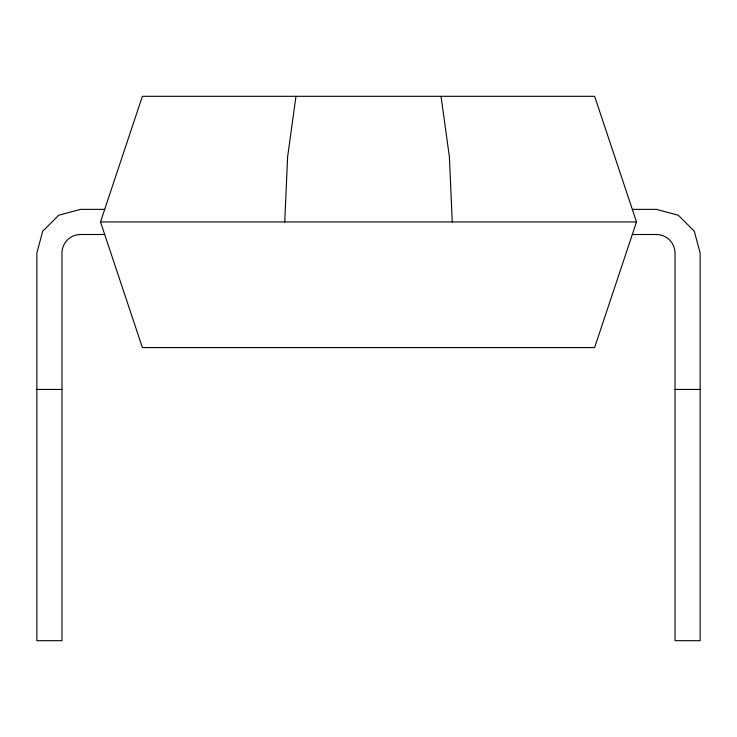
<?xml version="1.0" encoding="UTF-8"?>
<svg xmlns="http://www.w3.org/2000/svg" width="737" height="737" viewBox="0 0 737 737"><rect width="100%" height="100%" fill="white"/><g stroke="black" fill="none" stroke-linecap="round" stroke-linejoin="round"><path stroke-width="1.11" d="M284.749 221.938L287.605 156.907L295.97 96.317M100.499 221.938L142.379 96.317L594.621 96.317L636.501 221.938L594.621 347.56L142.379 347.56L100.499 221.938L636.501 221.938M104.645 209.372L80.573 209.372L58.711 215.232L42.709 231.234L36.85 253.095L36.85 640.683L61.972 640.683L61.972 253.095A18.6 18.6 0 0 1 80.573 234.504L104.645 234.504M632.355 209.372L656.427 209.372L678.289 215.232L694.291 231.234L700.15 253.095L700.15 640.683L675.028 640.683L675.028 253.095A18.6 18.6 0 0 0 656.427 234.504L632.355 234.504M36.85 389.44L61.972 389.44M675.028 389.44L700.15 389.44M441.03 96.317L449.395 156.907L452.251 221.938"/></g></svg>
